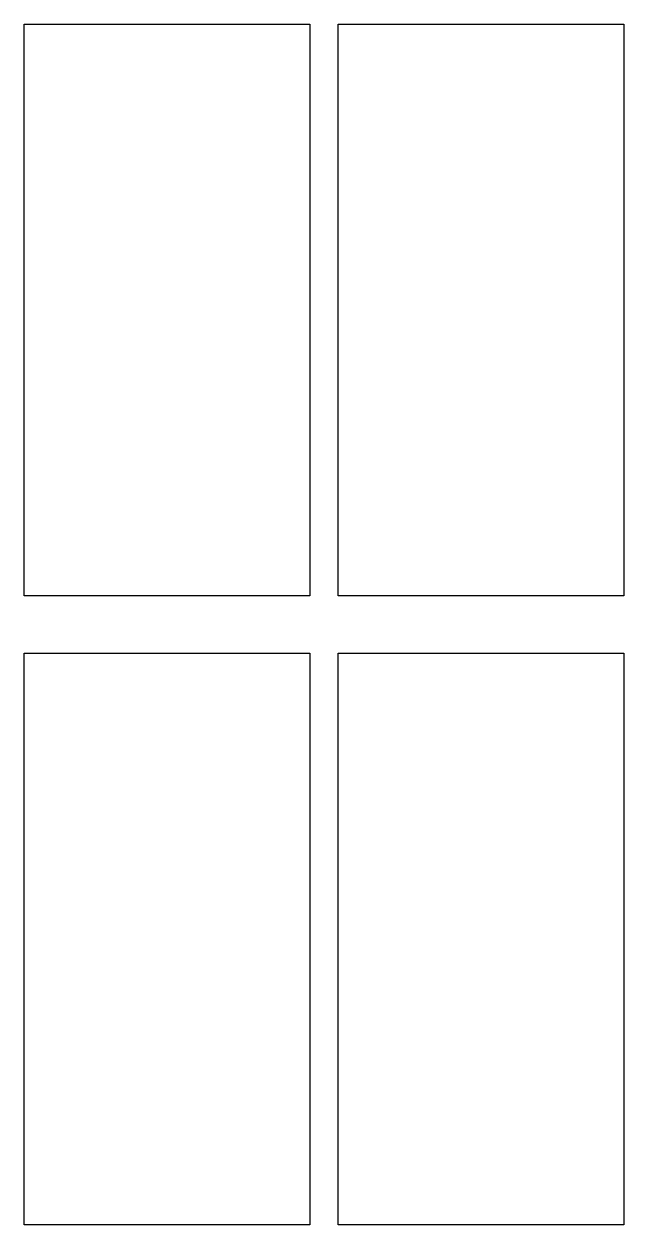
# Model space of a CAD drawing. Extents: x 0 to 2.1, y 0 to 4.2.
import ezdxf

# ---------------------------------------------------------------- set-up
doc = ezdxf.new("R2010")
doc.units = 0
doc.layers.add('L1D0', color=1, linetype='CONTINUOUS')

msp = doc.modelspace()

# ---------------------------------------------------------------- linework, layer by layer
at = {"layer": 'L1D0'}
for points in [[(0, 2.2), (0, 4.2), (1, 4.2), (1, 2.2)], [(1.1, 2.2), (1.1, 4.2), (2.1, 4.2), (2.1, 2.2)], [(0, 0), (0, 2), (1, 2), (1, 0)], [(1.1, 0), (1.1, 2), (2.1, 2), (2.1, 0)]]:
    msp.add_lwpolyline(points, close=True, dxfattribs=at)

doc.saveas('drawing.dxf')
